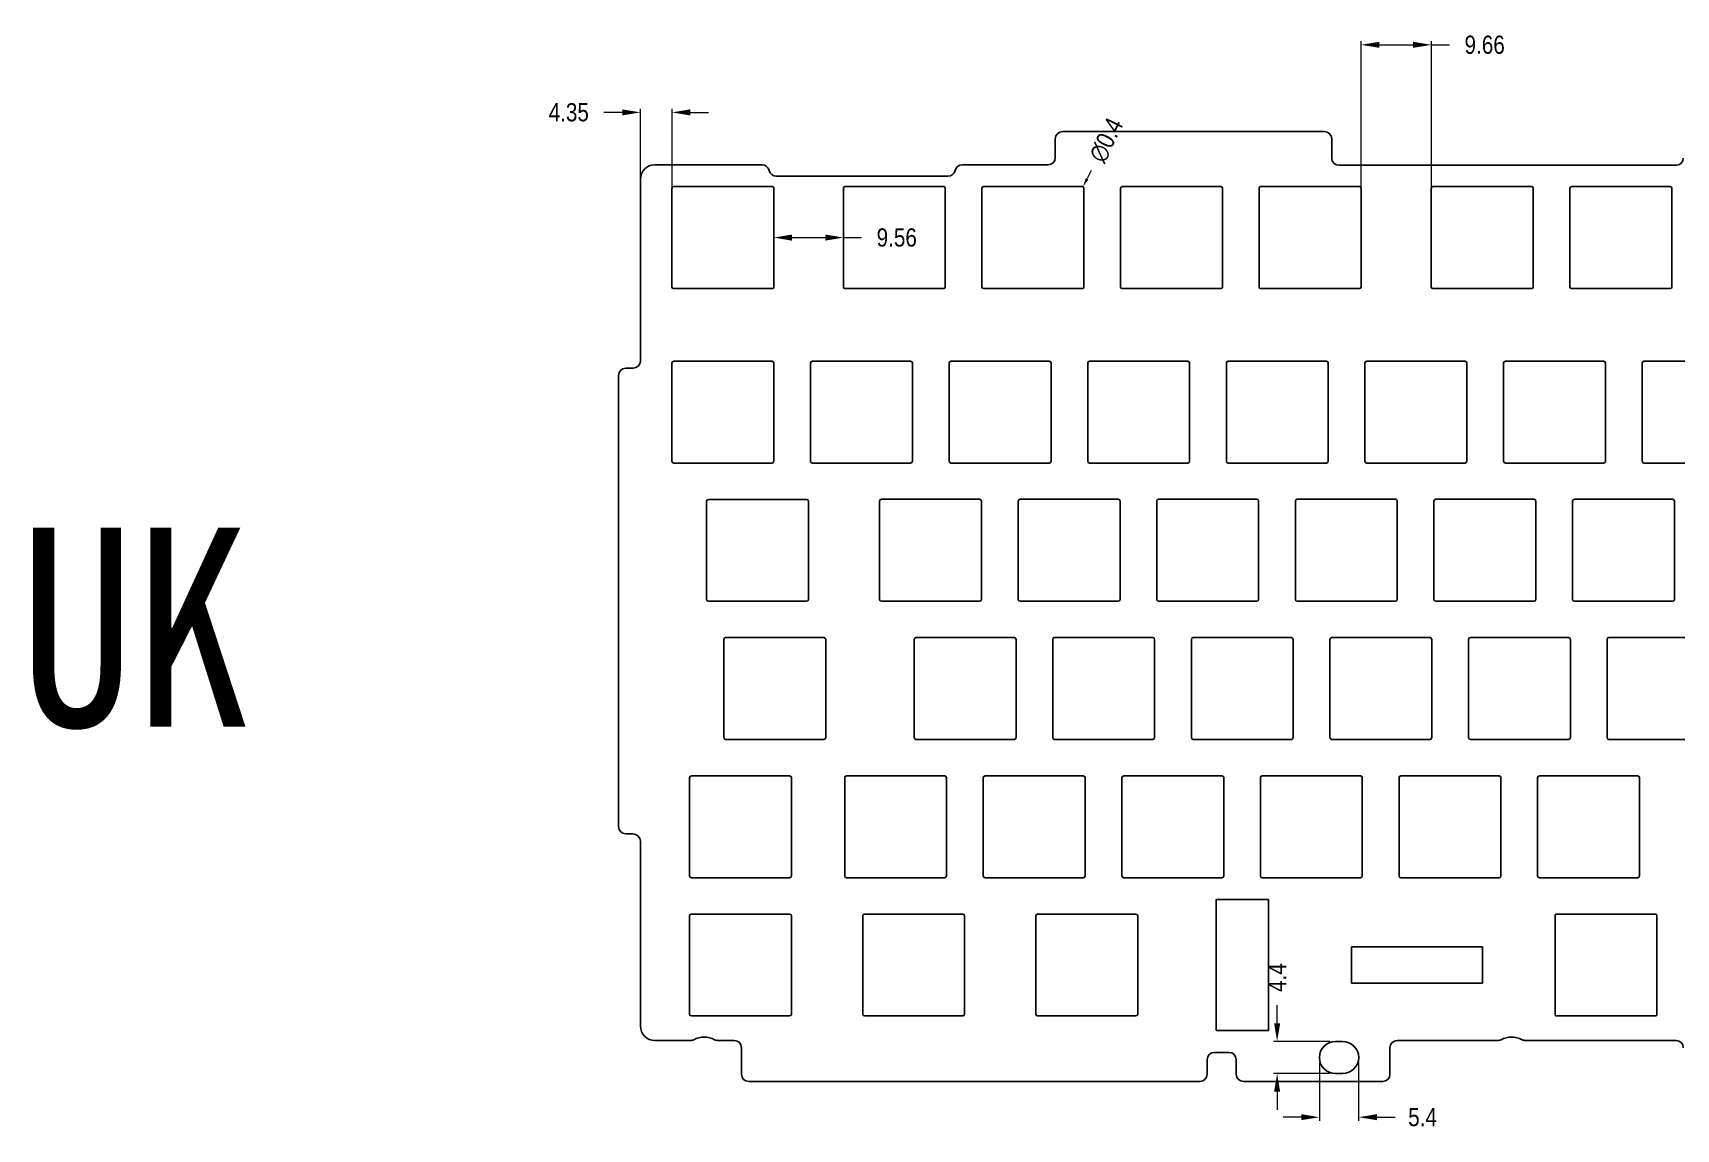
# Model space of a CAD drawing. Header units: millimetres. Extents: x 2822 to 3340, y 6 to 164.
# Drawn here: x 2822.3 to 3048.1, y 5.8 to 156.5 of the extents above; entities that cross this region are included whole.
import ezdxf

# ---------------------------------------------------------------- set-up
doc = ezdxf.new("R2010")
doc.units = ezdxf.units.MM
doc.header["$LTSCALE"] = 30.734
doc.header["$PDMODE"] = 3
doc.header["$PDSIZE"] = 8
doc.layers.get('0').update_dxf_attribs({"linetype": 'CONTINUOUS'})
doc.layers.get('Defpoints').update_dxf_attribs({"linetype": 'CONTINUOUS'})
doc.styles.get("Standard").update_dxf_attribs({"font": 'txt', "width": 0.85})
doc.dimstyles.new('YanXiu', dxfattribs={"dimscale": 2.5, "dimtxt": 3, "dimasz": 2, "dimexe": 0.66, "dimexo": 0.66, "dimgap": 0.66, "dimtad": 0, "dimdsep": 46, "dimtxsty": 'Standard', "dimcen": 0, "dimclrd": 3, "dimclre": 6, "dimclrt": 3, "dimazin": 2, "dimtm": 1e-09, "dimtfac": 1, "dimtofl": 0, "dimtmove": 0, "dimatfit": 3, "dimfxl": 1, "dimlwd": 5, "dimlwe": 5, "dimarcsym": 0})

# ---------------------------------------------------------------- blocks, each defined once
blk = doc.blocks.new('*D108')
at = {"color": 3, "lineweight": 5}
for p, q in [((2999.1, 14.93), (2999.1, 6.97)), ((3004.5, 14.93), (3004.5, 6.97)), ((2996.6, 7.47), (2994.1, 7.47)), ((3007, 7.47), (3009.5, 7.47))]:
    blk.add_line(p, q, dxfattribs=at)
at = {"color": 3}
for points in [[(2996.6, 7.89), (2996.6, 7.06), (2999.1, 7.47)], [(3007, 7.89), (3007, 7.06), (3004.5, 7.47)]]:
    blk.add_solid(points, dxfattribs=at)
at = {"layer": 'Defpoints', "color": 0}
for p in [(2999.1, 15.68), (3004.5, 15.68), (3004.5, 7.47)]:
    blk.add_point(p, dxfattribs=at)
at = {"color": 3, "insert": (3013.28, 7.47), "char_height": 2.5, "attachment_point": 5}
blk.add_mtext('5.4', dxfattribs=at)
blk = doc.blocks.new('*D109')
at = {"color": 3, "lineweight": 5}
for p, q in [((2993.29, 20.38), (2993.29, 22.88)), ((3000.55, 17.88), (2992.79, 17.88)), ((3000.55, 13.48), (2992.79, 13.48)), ((2993.29, 10.98), (2993.29, 8.48))]:
    blk.add_line(p, q, dxfattribs=at)
at = {"color": 3}
for points in [[(2992.88, 20.38), (2993.71, 20.38), (2993.29, 17.88)], [(2992.88, 10.98), (2993.71, 10.98), (2993.29, 13.48)]]:
    blk.add_solid(points, dxfattribs=at)
at = {"layer": 'Defpoints', "color": 0}
for p in [(2993.29, 17.88), (3001.3, 17.88), (3001.3, 13.48)]:
    blk.add_point(p, dxfattribs=at)
at = {"color": 3, "insert": (2993.29, 26.66), "char_height": 2.5, "attachment_point": 5, "rotation": 90}
blk.add_mtext('4.4', dxfattribs=at)
blk = doc.blocks.new('*D110')
at = {"color": 3, "lineweight": 0}
blk.add_line((2967.73, 137.57), (2967.17, 136.45), dxfattribs=at)
at = {"color": 3}
blk.add_solid([(2966.99, 136.54), (2967.36, 136.36), (2966.62, 135.33)], dxfattribs=at)
at = {"layer": 'Defpoints', "color": 0}
for p in [(2966.44, 134.97), (2966.62, 135.33)]:
    blk.add_point(p, dxfattribs=at)
at = {"color": 3, "insert": (2969.81, 141.74), "char_height": 2.5, "attachment_point": 5, "rotation": 63.5292}
blk.add_mtext('∅0.4', dxfattribs=at)
blk = doc.blocks.new('*D144')
at = {"color": 3, "lineweight": 5}
for p, q in [((3004.83, 131.85), (3004.83, 155.34)), ((3007.33, 154.84), (3011.99, 154.84)), ((3014.49, 131.85), (3014.49, 155.34)), ((3014.49, 154.84), (3016.99, 154.84))]:
    blk.add_line(p, q, dxfattribs=at)
at = {"color": 3}
for points in [[(3007.33, 155.26), (3007.33, 154.43), (3004.83, 154.84)], [(3011.99, 155.26), (3011.99, 154.43), (3014.49, 154.84)]]:
    blk.add_solid(points, dxfattribs=at)
at = {"layer": 'Defpoints', "color": 0}
for p in [(3014.49, 154.84), (3004.83, 131.1), (3014.49, 131.1)]:
    blk.add_point(p, dxfattribs=at)
at = {"color": 3, "insert": (3021.82, 154.84), "char_height": 2.5, "attachment_point": 5}
blk.add_mtext('9.66', dxfattribs=at)
blk = doc.blocks.new('*D114')
at = {"color": 3, "lineweight": 5}
for p, q in [((2903.27, 145.56), (2900.77, 145.56)), ((2905.77, 131.82), (2905.77, 146.06)), ((2910.12, 131.82), (2910.12, 146.06)), ((2912.62, 145.56), (2915.12, 145.56))]:
    blk.add_line(p, q, dxfattribs=at)
at = {"color": 3}
for points in [[(2903.27, 145.97), (2903.27, 145.14), (2905.77, 145.56)], [(2912.62, 145.97), (2912.62, 145.14), (2910.12, 145.56)]]:
    blk.add_solid(points, dxfattribs=at)
at = {"layer": 'Defpoints', "color": 0}
for p in [(2905.77, 145.56), (2905.77, 131.07), (2910.12, 131.07)]:
    blk.add_point(p, dxfattribs=at)
at = {"color": 3, "insert": (2895.93, 145.56), "char_height": 2.5, "attachment_point": 5}
blk.add_mtext('4.35', dxfattribs=at)
blk = doc.blocks.new('*D115')
at = {"color": 3, "lineweight": 5}
for p, q in [((2924.12, 132.15), (2924.12, 127.85)), ((2933.68, 132.15), (2933.68, 127.85)), ((2926.62, 128.35), (2931.18, 128.35)), ((2933.68, 128.35), (2936.18, 128.35))]:
    blk.add_line(p, q, dxfattribs=at)
at = {"color": 3}
for points in [[(2926.62, 128.77), (2926.62, 127.93), (2924.12, 128.35)], [(2931.18, 128.77), (2931.18, 127.93), (2933.68, 128.35)]]:
    blk.add_solid(points, dxfattribs=at)
at = {"layer": 'Defpoints', "color": 0}
for p in [(2924.12, 132.9), (2933.68, 132.9), (2933.68, 128.35)]:
    blk.add_point(p, dxfattribs=at)
at = {"color": 3, "insert": (2941.01, 128.35), "char_height": 2.5, "attachment_point": 5}
blk.add_mtext('9.56', dxfattribs=at)

msp = doc.modelspace()

# ---------------------------------------------------------------- linework, layer by layer
at = {"color": 7, "linetype": 'Continuous'}
for p, q in [((2963.801, 142.925), (2999.801, 142.925)), ((2962.801, 139.35), (2962.801, 141.925)), ((3000.801, 141.925), (3000.801, 139.282)), ((2907.771, 138.35), (2922.503, 138.35)), ((2950, 138.35), (2961.801, 138.35)), ((3048.121, 138.282), (3001.801, 138.282)), ((2905.771, 136.35), (2905.771, 111.404)), ((2948.052, 136.8), (2924.452, 136.8)), ((2910.116, 121.55), (2910.116, 135.15)), ((2910.316, 135.35), (2923.916, 135.35)), ((2924.116, 135.15), (2924.116, 121.55)), ((2933.676, 135.15), (2933.676, 121.55)), ((2947.476, 135.35), (2933.876, 135.35)), ((2947.676, 121.55), (2947.676, 135.15)), ((2952.726, 135.15), (2952.726, 121.55)), ((2966.526, 135.35), (2952.926, 135.35)), ((2966.726, 121.55), (2966.726, 135.15)), ((2971.776, 135.15), (2971.776, 121.55)), ((2985.576, 135.35), (2971.976, 135.35)), ((2985.776, 121.55), (2985.776, 135.15)), ((2990.826, 135.15), (2990.826, 121.55)), ((3004.626, 135.35), (2991.026, 135.35)), ((3004.826, 121.55), (3004.826, 135.15)), ((3014.486, 135.15), (3014.486, 121.55)), ((3028.286, 135.35), (3014.686, 135.35)), ((3028.486, 121.55), (3028.486, 135.15)), ((3033.536, 135.15), (3033.536, 121.55)), ((3047.336, 135.35), (3033.736, 135.35)), ((3047.536, 121.55), (3047.536, 135.15)), ((2923.916, 121.35), (2910.316, 121.35)), ((2933.876, 121.35), (2947.476, 121.35)), ((2952.926, 121.35), (2966.526, 121.35)), ((2971.976, 121.35), (2985.576, 121.35)), ((2991.026, 121.35), (3004.626, 121.35)), ((3014.686, 121.35), (3028.286, 121.35)), ((3033.736, 121.35), (3047.336, 121.35)), ((2910.116, 97.617), (2910.116, 111.117)), ((2910.366, 111.367), (2923.866, 111.367)), ((2924.116, 111.117), (2924.116, 97.617)), ((2929.166, 97.617), (2929.166, 111.117)), ((2929.416, 111.367), (2942.916, 111.367)), ((2943.166, 111.117), (2943.166, 97.617)), ((2948.216, 97.617), (2948.216, 111.117)), ((2948.466, 111.367), (2961.966, 111.367)), ((2962.216, 111.117), (2962.216, 97.617)), ((2967.266, 97.617), (2967.266, 111.117)), ((2967.516, 111.367), (2981.016, 111.367)), ((2981.266, 111.117), (2981.266, 97.617)), ((2986.316, 97.617), (2986.316, 111.117)), ((2986.566, 111.367), (3000.066, 111.367)), ((3000.316, 111.117), (3000.316, 97.617)), ((3005.366, 97.617), (3005.366, 111.117)), ((3005.616, 111.367), (3019.116, 111.367)), ((3019.366, 111.117), (3019.366, 97.617)), ((3024.416, 97.617), (3024.416, 111.117)), ((3024.666, 111.367), (3038.166, 111.367)), ((3038.416, 111.117), (3038.416, 97.617)), ((3043.466, 97.617), (3043.466, 111.117)), ((3043.716, 111.367), (3057.216, 111.367)), ((2902.771, 109.404), (2902.771, 47.404)), ((2904.771, 110.404), (2903.771, 110.404)), ((2923.866, 97.367), (2910.366, 97.367)), ((2942.916, 97.367), (2929.416, 97.367)), ((2961.966, 97.367), (2948.466, 97.367)), ((2981.016, 97.367), (2967.516, 97.367)), ((3000.066, 97.367), (2986.566, 97.367)), ((3019.116, 97.367), (3005.616, 97.367)), ((3038.166, 97.367), (3024.666, 97.367)), ((3057.216, 97.367), (3043.716, 97.367)), ((2914.866, 78.617), (2914.866, 92.117)), ((2915.116, 92.367), (2928.616, 92.367)), ((2928.866, 92.117), (2928.866, 78.617)), ((2938.651, 78.632), (2938.651, 92.132)), ((2938.901, 92.382), (2952.401, 92.382)), ((2952.651, 92.132), (2952.651, 78.632)), ((2957.701, 78.632), (2957.701, 92.132)), ((2957.951, 92.382), (2971.451, 92.382)), ((2971.701, 92.132), (2971.701, 78.632)), ((2976.751, 78.632), (2976.751, 92.132)), ((2977.001, 92.382), (2990.501, 92.382)), ((2990.751, 92.132), (2990.751, 78.632)), ((2995.801, 78.632), (2995.801, 92.132)), ((2996.051, 92.382), (3009.551, 92.382)), ((3009.801, 92.132), (3009.801, 78.632)), ((3014.851, 78.632), (3014.851, 92.132)), ((3015.101, 92.382), (3028.601, 92.382)), ((3028.851, 92.132), (3028.851, 78.632)), ((3033.901, 78.632), (3033.901, 92.132)), ((3034.151, 92.382), (3047.651, 92.382)), ((3047.901, 92.132), (3047.901, 78.632)), ((2928.616, 78.367), (2915.116, 78.367)), ((2952.401, 78.382), (2938.901, 78.382)), ((2971.451, 78.382), (2957.951, 78.382)), ((2990.501, 78.382), (2977.001, 78.382)), ((3009.551, 78.382), (2996.051, 78.382)), ((3028.601, 78.382), (3015.101, 78.382)), ((3047.651, 78.382), (3034.151, 78.382)), ((2917.241, 59.632), (2917.241, 73.132)), ((2917.491, 73.382), (2930.991, 73.382)), ((2931.241, 73.132), (2931.241, 59.632)), ((2943.401, 59.632), (2943.401, 73.132)), ((2943.651, 73.382), (2957.151, 73.382)), ((2957.401, 73.132), (2957.401, 59.632)), ((2962.451, 59.632), (2962.451, 73.132)), ((2962.701, 73.382), (2976.201, 73.382)), ((2976.451, 73.132), (2976.451, 59.632)), ((2981.501, 59.632), (2981.501, 73.132)), ((2981.751, 73.382), (2995.251, 73.382)), ((2995.501, 73.132), (2995.501, 59.632)), ((3000.551, 59.632), (3000.551, 73.132)), ((3000.801, 73.382), (3014.301, 73.382)), ((3014.551, 73.132), (3014.551, 59.632)), ((3019.601, 59.632), (3019.601, 73.132)), ((3019.851, 73.382), (3033.351, 73.382)), ((3033.601, 73.132), (3033.601, 59.632)), ((3038.651, 59.632), (3038.651, 73.132)), ((3038.901, 73.382), (3052.401, 73.382))]:
    msp.add_line(p, q, dxfattribs=at)
at = {"linetype": 'Continuous'}
for p, q in [((2930.991, 59.382), (2917.491, 59.382)), ((2957.151, 59.382), (2943.651, 59.382)), ((2976.201, 59.382), (2962.701, 59.382)), ((2995.251, 59.382), (2981.751, 59.382)), ((3014.301, 59.382), (3000.801, 59.382)), ((3033.351, 59.382), (3019.851, 59.382)), ((3052.401, 59.382), (3038.901, 59.382)), ((2953.151, 54.382), (2966.651, 54.382)), ((2972.201, 54.382), (2985.701, 54.382)), ((2991.251, 54.382), (3004.751, 54.382)), ((3010.301, 54.382), (3023.801, 54.382)), ((3029.351, 54.382), (3042.851, 54.382)), ((2952.901, 40.632), (2952.901, 54.132)), ((2966.901, 54.132), (2966.901, 40.632)), ((2971.951, 40.632), (2971.951, 54.132)), ((2985.951, 54.132), (2985.951, 40.632)), ((2991.001, 40.632), (2991.001, 54.132)), ((3005.001, 54.132), (3005.001, 40.632)), ((3010.051, 40.632), (3010.051, 54.132)), ((3024.051, 54.132), (3024.051, 40.632)), ((3029.101, 40.632), (3029.101, 54.132)), ((3043.101, 54.132), (3043.101, 40.632)), ((2903.771, 46.404), (2904.771, 46.404)), ((2905.771, 45.404), (2905.771, 20.012)), ((2966.651, 40.382), (2953.151, 40.382)), ((2985.701, 40.382), (2972.201, 40.382)), ((3004.751, 40.382), (2991.251, 40.382)), ((3023.801, 40.382), (3010.301, 40.382)), ((3042.851, 40.382), (3029.351, 40.382)), ((2984.901, 19.382), (2984.901, 37.382)), ((2984.901, 37.382), (2992.101, 37.382)), ((2992.101, 37.382), (2992.101, 19.382)), ((2912.526, 21.632), (2912.526, 35.132)), ((2912.776, 35.382), (2926.276, 35.382)), ((2926.526, 35.132), (2926.526, 21.632)), ((2936.326, 21.632), (2936.326, 35.132)), ((2936.576, 35.382), (2950.076, 35.382)), ((2950.326, 35.132), (2950.326, 21.632)), ((2960.126, 21.632), (2960.126, 35.132)), ((2960.376, 35.382), (2973.876, 35.382)), ((2974.126, 35.132), (2974.126, 21.632)), ((3031.501, 21.582), (3031.501, 35.182)), ((3031.701, 35.382), (3045.301, 35.382)), ((3045.501, 35.182), (3045.501, 21.582)), ((3003.501, 25.882), (3003.501, 30.882)), ((3003.501, 30.882), (3021.501, 30.882)), ((3021.501, 30.882), (3021.501, 25.882)), ((3021.501, 25.882), (3003.501, 25.882)), ((2926.276, 21.382), (2912.776, 21.382)), ((2950.076, 21.382), (2936.576, 21.382)), ((2973.876, 21.382), (2960.376, 21.382)), ((3045.301, 21.382), (3031.701, 21.382)), ((2992.101, 19.382), (2984.901, 19.382)), ((2907.771, 18.012), (2912.634, 18.012)), ((2916.439, 18.012), (2918.671, 18.012)), ((2919.671, 17.012), (2919.671, 13.382)), ((2984.671, 16.382), (2986.671, 16.382)), ((3001.301, 17.882), (3002.301, 17.882)), ((3008.801, 17.012), (3008.801, 13.382)), ((3009.801, 18.012), (3023.618, 18.012)), ((3027.424, 18.012), (3048.121, 18.012)), ((2983.671, 15.382), (2983.671, 13.382)), ((2987.671, 15.382), (2987.671, 13.382)), ((2982.671, 12.382), (2920.671, 12.382)), ((3007.801, 12.382), (2988.671, 12.382)), ((3002.301, 13.482), (3001.301, 13.482))]:
    msp.add_line(p, q, dxfattribs=at)
for p, q in [((2912.776, 54.382), (2926.276, 54.382)), ((2934.101, 54.382), (2947.601, 54.382)), ((2912.526, 40.632), (2912.526, 54.132)), ((2926.526, 54.132), (2926.526, 40.632)), ((2933.851, 40.632), (2933.851, 54.132)), ((2947.851, 54.132), (2947.851, 40.632)), ((2926.276, 40.382), (2912.776, 40.382)), ((2947.601, 40.382), (2934.101, 40.382))]:
    msp.add_line(p, q)
at = {"color": 7, "linetype": 'Continuous'}
for centre, radius, start, end in [((2963.801, 141.925), 1, 90, 180), ((2999.801, 141.925), 1, 0, 90), ((2907.771, 136.35), 2, 90, 180), ((2922.503, 137.35), 1, 13.00288, 90), ((2950, 137.35), 1, 90, 166.99712), ((2961.801, 139.35), 1, 270, 0), ((3001.801, 139.282), 1, 180, 270), ((3048.121, 139.282), 1, 270, 0), ((2924.452, 137.8), 1, 193.00288, 270), ((2948.052, 137.8), 1, 270, 346.99712), ((2923.916, 135.15), 0.2, 0, 90), ((2933.876, 135.15), 0.2, 90, 180), ((2947.476, 135.15), 0.2, 0, 90), ((2952.926, 135.15), 0.2, 90, 180), ((2966.526, 135.15), 0.2, 0, 90), ((2971.976, 135.15), 0.2, 90, 180), ((2985.576, 135.15), 0.2, 0, 90), ((2991.026, 135.15), 0.2, 90, 180), ((3004.626, 135.15), 0.2, 0, 90), ((3014.686, 135.15), 0.2, 90, 180), ((3028.286, 135.15), 0.2, 0, 90), ((3033.736, 135.15), 0.2, 90, 180), ((3047.336, 135.15), 0.2, 0, 90), ((2910.316, 121.55), 0.2, 180, 270), ((2923.916, 121.55), 0.2, 270, 0), ((2933.876, 121.55), 0.2, 180, 270), ((2947.476, 121.55), 0.2, 270, 0), ((2952.926, 121.55), 0.2, 180, 270), ((2966.526, 121.55), 0.2, 270, 0), ((2971.976, 121.55), 0.2, 180, 270), ((2985.576, 121.55), 0.2, 270, 0), ((2991.026, 121.55), 0.2, 180, 270), ((3004.626, 121.55), 0.2, 270, 0), ((3014.686, 121.55), 0.2, 180, 270), ((3028.286, 121.55), 0.2, 270, 0), ((3033.736, 121.55), 0.2, 180, 270), ((3047.336, 121.55), 0.2, 270, 0), ((2904.771, 111.404), 1, 270, 0), ((2910.366, 111.117), 0.25, 90, 180), ((2923.866, 111.117), 0.25, 0, 90), ((2929.416, 111.117), 0.25, 90, 180), ((2942.916, 111.117), 0.25, 0, 90), ((2948.466, 111.117), 0.25, 90, 180), ((2961.966, 111.117), 0.25, 0, 90), ((2967.516, 111.117), 0.25, 90, 180), ((2981.016, 111.117), 0.25, 0, 90), ((2986.566, 111.117), 0.25, 90, 180), ((3000.066, 111.117), 0.25, 0, 90), ((3005.616, 111.117), 0.25, 90, 180), ((3019.116, 111.117), 0.25, 0, 90), ((3024.666, 111.117), 0.25, 90, 180), ((3038.166, 111.117), 0.25, 0, 90), ((3043.716, 111.117), 0.25, 90, 180), ((2903.771, 109.404), 1, 90, 180), ((2910.366, 97.617), 0.25, 180, 270), ((2923.866, 97.617), 0.25, 270, 0), ((2929.416, 97.617), 0.25, 180, 270), ((2942.916, 97.617), 0.25, 270, 0), ((2948.466, 97.617), 0.25, 180, 270), ((2961.966, 97.617), 0.25, 270, 0), ((2967.516, 97.617), 0.25, 180, 270), ((2981.016, 97.617), 0.25, 270, 0), ((2986.566, 97.617), 0.25, 180, 270), ((3000.066, 97.617), 0.25, 270, 0), ((3005.616, 97.617), 0.25, 180, 270), ((3019.116, 97.617), 0.25, 270, 0), ((3024.666, 97.617), 0.25, 180, 270), ((3038.166, 97.617), 0.25, 270, 0), ((3043.716, 97.617), 0.25, 180, 270), ((2915.116, 92.117), 0.25, 90, 180), ((2928.616, 92.117), 0.25, 0, 90), ((2938.901, 92.132), 0.25, 90, 180), ((2952.401, 92.132), 0.25, 0, 90), ((2957.951, 92.132), 0.25, 90, 180), ((2971.451, 92.132), 0.25, 0, 90), ((2977.001, 92.132), 0.25, 90, 180), ((2990.501, 92.132), 0.25, 0, 90), ((2996.051, 92.132), 0.25, 90, 180), ((3009.551, 92.132), 0.25, 0, 90), ((3015.101, 92.132), 0.25, 90, 180), ((3028.601, 92.132), 0.25, 0, 90), ((3034.151, 92.132), 0.25, 90, 180), ((3047.651, 92.132), 0.25, 0, 90), ((2915.116, 78.617), 0.25, 180, 270), ((2928.616, 78.617), 0.25, 270, 0), ((2938.901, 78.632), 0.25, 180, 270), ((2952.401, 78.632), 0.25, 270, 0), ((2957.951, 78.632), 0.25, 180, 270), ((2971.451, 78.632), 0.25, 270, 0), ((2977.001, 78.632), 0.25, 180, 270), ((2990.501, 78.632), 0.25, 270, 0), ((2996.051, 78.632), 0.25, 180, 270), ((3009.551, 78.632), 0.25, 270, 0), ((3015.101, 78.632), 0.25, 180, 270), ((3028.601, 78.632), 0.25, 270, 0), ((3034.151, 78.632), 0.25, 180, 270), ((3047.651, 78.632), 0.25, 270, 0), ((2917.491, 73.132), 0.25, 90, 180), ((2930.991, 73.132), 0.25, 0, 90), ((2943.651, 73.132), 0.25, 90, 180), ((2957.151, 73.132), 0.25, 0, 90), ((2962.701, 73.132), 0.25, 90, 180), ((2976.201, 73.132), 0.25, 0, 90), ((2981.751, 73.132), 0.25, 90, 180), ((2995.251, 73.132), 0.25, 0, 90), ((3000.801, 73.132), 0.25, 90, 180), ((3014.301, 73.132), 0.25, 0, 90), ((3019.851, 73.132), 0.25, 90, 180), ((3033.351, 73.132), 0.25, 0, 90), ((3038.901, 73.132), 0.25, 90, 180)]:
    msp.add_arc(centre, radius, start, end, dxfattribs=at)
at = {"color": 2}
msp.add_arc((2910.316, 135.15), 0.2, 90, 180, dxfattribs=at)
at = {"linetype": 'Continuous'}
for centre, radius, start, end in [((2917.491, 59.632), 0.25, 180, 270), ((2930.991, 59.632), 0.25, 270, 0), ((2943.651, 59.632), 0.25, 180, 270), ((2957.151, 59.632), 0.25, 270, 0), ((2962.701, 59.632), 0.25, 180, 270), ((2976.201, 59.632), 0.25, 270, 0), ((2981.751, 59.632), 0.25, 180, 270), ((2995.251, 59.632), 0.25, 270, 0), ((3000.801, 59.632), 0.25, 180, 270), ((3014.301, 59.632), 0.25, 270, 0), ((3019.851, 59.632), 0.25, 180, 270), ((3033.351, 59.632), 0.25, 270, 0), ((3038.901, 59.632), 0.25, 180, 270), ((2953.151, 54.132), 0.25, 90, 180), ((2966.651, 54.132), 0.25, 0, 90), ((2972.201, 54.132), 0.25, 90, 180), ((2985.701, 54.132), 0.25, 0, 90), ((2991.251, 54.132), 0.25, 90, 180), ((3004.751, 54.132), 0.25, 0, 90), ((3010.301, 54.132), 0.25, 90, 180), ((3023.801, 54.132), 0.25, 0, 90), ((3029.351, 54.132), 0.25, 90, 180), ((3042.851, 54.132), 0.25, 0, 90), ((2903.771, 47.404), 1, 180, 270), ((2904.771, 45.404), 1, 360, 90), ((2953.151, 40.632), 0.25, 180, 270), ((2966.651, 40.632), 0.25, 270, 0), ((2972.201, 40.632), 0.25, 180, 270), ((2985.701, 40.632), 0.25, 270, 0), ((2991.251, 40.632), 0.25, 180, 270), ((3004.751, 40.632), 0.25, 270, 0), ((3010.301, 40.632), 0.25, 180, 270), ((3023.801, 40.632), 0.25, 270, 0), ((3029.351, 40.632), 0.25, 180, 270), ((3042.851, 40.632), 0.25, 270, 0), ((2912.776, 35.132), 0.25, 90, 180), ((2926.276, 35.132), 0.25, 0, 90), ((2936.576, 35.132), 0.25, 90, 180), ((2950.076, 35.132), 0.25, 0, 90), ((2960.376, 35.132), 0.25, 90, 180), ((2973.876, 35.132), 0.25, 0, 90), ((3031.701, 35.182), 0.2, 89.99998, 180), ((3045.301, 35.182), 0.2, 359.99999, 90.00002), ((2912.776, 21.632), 0.25, 180, 270), ((2926.276, 21.632), 0.25, 270, 0), ((2936.576, 21.632), 0.25, 180, 270), ((2950.076, 21.632), 0.25, 270, 0), ((2960.376, 21.632), 0.25, 180, 270), ((2973.876, 21.632), 0.25, 270, 0), ((3031.701, 21.582), 0.2, 179.99998, 270.00001), ((3045.301, 21.582), 0.2, 269.99998, 0), ((2907.771, 20.012), 2, 180, 270), ((2912.634, 19.012), 1, 270, 297.66342), ((2914.536, 15.382), 3.098, 62.33658, 117.66342), ((2916.439, 19.012), 1, 242.33658, 270), ((3023.618, 19.012), 1, 270, 297.66342), ((3025.521, 15.382), 3.098, 62.33658, 117.66342), ((3027.424, 19.012), 1, 242.33658, 270), ((2918.671, 17.012), 1, 0, 90), ((2984.671, 15.382), 1, 90, 180), ((2986.671, 15.382), 1, 0, 90), ((3001.301, 15.682), 2.2, 90, 270), ((3002.301, 15.682), 2.2, 270, 90), ((3009.801, 17.012), 1, 90, 180), ((3048.121, 17.012), 1, 0, 90), ((2920.671, 13.382), 1, 180, 270), ((2982.671, 13.382), 1, 270, 0), ((2988.671, 13.382), 1, 180, 270), ((3007.801, 13.382), 1, 270, 0)]:
    msp.add_arc(centre, radius, start, end, dxfattribs=at)
for centre, start, end in [((2912.776, 54.132), 90, 180), ((2926.276, 54.132), 0, 90), ((2934.101, 54.132), 90, 180), ((2947.601, 54.132), 0, 90), ((2912.776, 40.632), 180, 270), ((2926.276, 40.632), 270, 0), ((2934.101, 40.632), 180, 270), ((2947.601, 40.632), 270, 0)]:
    msp.add_arc(centre, 0.25, start, end)

# ---------------------------------------------------------------- texts
at = {"insert": (2820.371, 88.504), "char_height": 27.34375, "attachment_point": 1}
msp.add_mtext_dynamic_manual_height_columns('{\\fSimSun|b0|i0|c134|p2;\\C4;UK}', width=11.94004, gutter_width=1, heights=[0], dxfattribs=at).dxf.set("width", 40.67548)

# ---------------------------------------------------------------- dimensions: what is measured, and where the dimension line sits
for base, p1, p2, picture, middle in [((3014.486, 154.844), (3004.826, 131.098), (3014.486, 131.098), '*D144', (3021.824, 154.844)), ((2905.7705, 145.5572), (2910.1164, 131.0702), (2905.7705, 131.0702), '*D114', (2895.933, 145.5572)), ((2933.676, 128.35), (2924.116, 132.898), (2933.676, 132.898), '*D115', (2941.014, 128.35)), ((3004.501, 7.473), (2999.101, 15.682), (3004.501, 15.682), '*D108', (3013.276, 7.473))]:
    dim = msp.add_linear_dim(base=base, p1=p1, p2=p2, dimstyle='YanXiu', override={"dimtxt": 1, "dimasz": 1, "dimexe": 0.2, "dimexo": 0.3, "dimclre": 3})
    dim.commit()
    dim.dimension.update_dxf_attribs({"geometry": picture, "text_midpoint": middle})
dim = msp.add_diameter_dim_2p(p1=(2966.437, 134.971), p2=(2966.616, 135.329), dimstyle='YanXiu', override={"dimtxt": 1, "dimasz": 0.5, "dimexe": 0.2, "dimexo": 0.2, "dimlwd": 0})
dim.commit()
dim.dimension.update_dxf_attribs({"geometry": '*D110', "text_midpoint": (2969.807, 141.739)})
dim = msp.add_linear_dim(base=(2993.292, 17.882), p1=(3001.301, 13.482), p2=(3001.301, 17.882), angle=90, dimstyle='YanXiu', override={"dimtxt": 1, "dimasz": 1, "dimexe": 0.2, "dimexo": 0.3, "dimclre": 3})
dim.commit()
dim.dimension.update_dxf_attribs({"geometry": '*D109', "text_midpoint": (2993.292, 26.657)})

doc.saveas('drawing.dxf')
